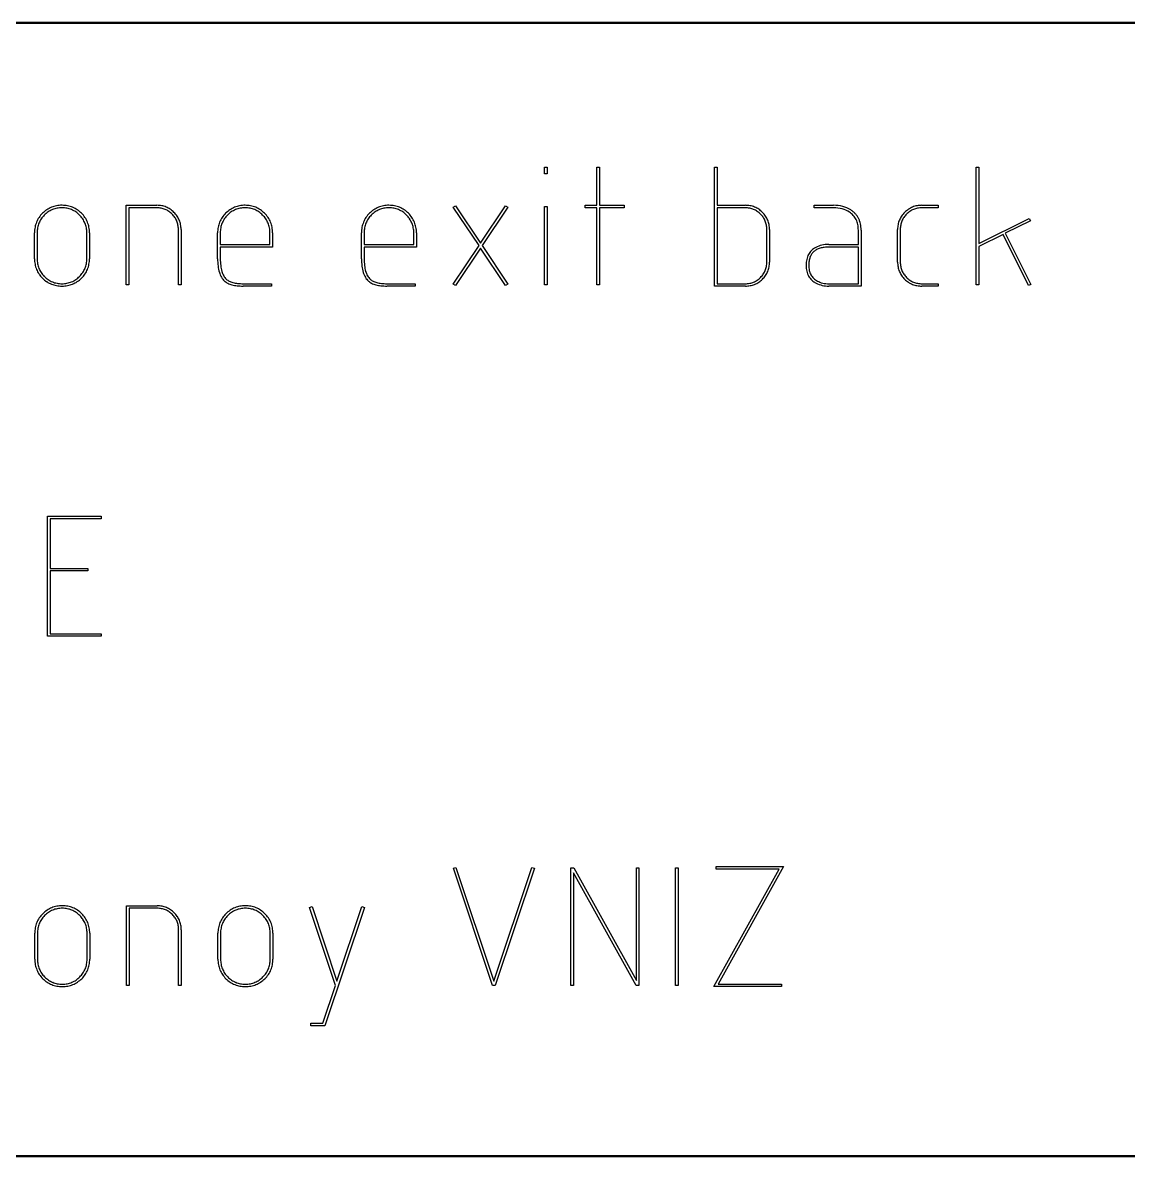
# Model space of a CAD drawing. Header units: millimetres. Extents: x 0 to 1700, y 0 to 1309.
# Drawn here: x 55.8 to 113.2, y 0 to 58.8 of the extents above; entities that cross this region are included whole.
import ezdxf

# ---------------------------------------------------------------- set-up
doc = ezdxf.new("R2010")
doc.units = ezdxf.units.MM
for name, color, linetype, lineweight in [('IV_BEND_DOWN', 250, 'Continuous', 50), ('IV_MARK_SURFACE', 2, 'Continuous', 25), ('IV_OUTER_PROFILE', 7, 'Continuous', 50)]:
    doc.layers.add(name, color=color, linetype=linetype, lineweight=lineweight)

msp = doc.modelspace()

# ---------------------------------------------------------------- linework, layer by layer
at = {"layer": 'IV_BEND_DOWN'}
msp.add_line((1700, 58.783), (0, 58.783), dxfattribs=at)
at = {"layer": 'IV_MARK_SURFACE'}
for p, q in [((82.886, 51.283), (83.024, 51.283)), ((82.886, 50.949), (82.886, 51.283)), ((83.024, 51.283), (83.024, 50.949)), ((85.598, 51.283), (85.729, 51.283)), ((85.598, 49.313), (85.598, 51.283)), ((85.729, 51.283), (85.729, 49.313)), ((91.698, 51.283), (91.836, 51.283)), ((91.698, 45.125), (91.698, 51.283)), ((91.836, 51.283), (91.836, 49.313)), ((105.265, 51.283), (105.403, 51.283)), ((105.265, 45.183), (105.265, 51.283)), ((105.403, 51.283), (105.403, 47.328)), ((83.024, 50.949), (82.886, 50.949)), ((61.183, 49.313), (62.783, 49.313)), ((61.183, 45.183), (61.183, 49.313)), ((61.321, 49.182), (61.321, 45.183)), ((62.783, 49.182), (61.321, 49.182)), ((78.153, 49.218), (78.262, 49.291)), ((79.491, 47.226), (78.153, 49.218)), ((78.262, 49.291), (79.563, 47.342)), ((79.563, 47.342), (80.865, 49.291)), ((80.974, 49.218), (79.651, 47.226)), ((80.865, 49.291), (80.974, 49.218)), ((82.886, 49.254), (83.024, 49.254)), ((82.886, 45.183), (82.886, 49.254)), ((83.024, 49.254), (83.024, 45.183)), ((84.987, 49.313), (85.598, 49.313)), ((84.987, 49.182), (84.987, 49.313)), ((85.598, 49.182), (84.987, 49.182)), ((85.598, 45.183), (85.598, 49.182)), ((85.729, 49.313), (87.016, 49.313)), ((85.729, 49.182), (85.729, 45.183)), ((87.016, 49.182), (85.729, 49.182)), ((87.016, 49.313), (87.016, 49.182)), ((91.836, 49.313), (93.297, 49.313)), ((93.297, 49.182), (91.836, 49.182)), ((91.836, 49.182), (91.836, 45.248)), ((96.86, 49.313), (97.871, 49.313)), ((96.86, 49.182), (96.86, 49.313)), ((97.871, 49.182), (96.86, 49.182)), ((102.451, 49.313), (103.294, 49.313)), ((103.294, 49.182), (102.451, 49.182)), ((103.294, 49.313), (103.294, 49.182)), ((105.403, 47.328), (108.02, 48.636)), ((108.078, 48.513), (106.777, 47.866)), ((108.02, 48.636), (108.078, 48.513)), ((56.436, 46.543), (56.436, 47.888)), ((56.574, 47.888), (56.574, 46.543)), ((59.148, 46.543), (59.148, 47.888)), ((59.286, 47.888), (59.286, 46.543)), ((63.895, 45.183), (63.895, 48.062)), ((64.033, 48.062), (64.033, 45.183)), ((65.931, 46.543), (65.931, 47.888)), ((66.069, 47.888), (66.069, 47.284)), ((68.643, 47.284), (68.643, 47.888)), ((68.781, 47.888), (68.781, 47.146)), ((73.391, 46.543), (73.391, 47.888)), ((73.529, 47.888), (73.529, 47.284)), ((76.102, 47.284), (76.102, 47.888)), ((76.241, 47.888), (76.241, 47.146)), ((94.41, 46.368), (94.41, 48.062)), ((94.548, 48.062), (94.548, 46.368)), ((99.157, 47.284), (99.157, 48.018)), ((99.296, 48.018), (99.296, 45.125)), ((101.193, 46.368), (101.193, 48.062)), ((101.331, 48.062), (101.331, 46.368)), ((106.661, 47.8), (105.403, 47.175)), ((107.984, 45.161), (106.661, 47.8)), ((106.777, 47.866), (108.107, 45.212)), ((66.069, 47.284), (68.643, 47.284)), ((66.069, 47.146), (66.069, 46.543)), ((68.781, 47.146), (66.069, 47.146)), ((73.529, 47.284), (76.102, 47.284)), ((73.529, 47.146), (73.529, 46.543)), ((76.241, 47.146), (73.529, 47.146)), ((78.153, 45.219), (79.491, 47.226)), ((79.563, 47.095), (78.262, 45.154)), ((80.865, 45.154), (79.563, 47.095)), ((79.651, 47.226), (80.974, 45.219)), ((97.631, 47.284), (99.157, 47.284)), ((99.157, 47.146), (97.631, 47.146)), ((99.157, 45.248), (99.157, 47.146)), ((105.403, 47.175), (105.403, 45.183)), ((61.321, 45.183), (61.183, 45.183)), ((64.033, 45.183), (63.895, 45.183)), ((67.254, 45.248), (68.716, 45.248)), ((68.716, 45.125), (67.254, 45.125)), ((68.716, 45.248), (68.716, 45.125)), ((74.714, 45.248), (76.175, 45.248)), ((76.175, 45.125), (74.714, 45.125)), ((76.175, 45.248), (76.175, 45.125)), ((78.262, 45.154), (78.153, 45.219)), ((80.974, 45.219), (80.865, 45.154)), ((83.024, 45.183), (82.886, 45.183)), ((85.729, 45.183), (85.598, 45.183)), ((93.297, 45.125), (91.698, 45.125)), ((91.836, 45.248), (93.297, 45.248)), ((97.631, 45.248), (99.157, 45.248)), ((99.296, 45.125), (97.631, 45.125)), ((102.451, 45.248), (103.294, 45.248)), ((103.294, 45.125), (102.451, 45.125)), ((103.294, 45.248), (103.294, 45.125)), ((105.403, 45.183), (105.265, 45.183)), ((108.107, 45.212), (107.984, 45.161)), ((57.105, 33.195), (59.889, 33.195)), ((57.105, 26.964), (57.105, 33.195)), ((57.243, 33.057), (57.243, 30.483)), ((59.889, 33.057), (57.243, 33.057)), ((59.889, 33.195), (59.889, 33.057)), ((57.243, 30.483), (59.206, 30.483)), ((57.243, 30.353), (57.243, 27.088)), ((59.206, 30.353), (57.243, 30.353)), ((59.206, 30.483), (59.206, 30.353)), ((57.243, 27.088), (59.889, 27.088)), ((59.889, 27.088), (59.889, 26.964)), ((59.889, 26.964), (57.105, 26.964)), ((78.16, 14.941), (78.291, 14.984)), ((80.189, 8.862), (78.16, 14.941)), ((78.291, 14.984), (80.254, 9.08)), ((80.254, 9.08), (82.232, 14.984)), ((82.355, 14.941), (80.327, 8.862)), ((82.232, 14.984), (82.355, 14.941)), ((84.253, 14.962), (84.405, 14.962)), ((84.253, 8.862), (84.253, 14.962)), ((84.391, 14.701), (84.391, 8.862)), ((87.634, 8.862), (84.391, 14.701)), ((84.405, 14.962), (87.648, 9.124)), ((87.648, 14.962), (87.779, 14.962)), ((87.648, 9.124), (87.648, 14.962)), ((87.779, 14.962), (87.779, 8.862)), ((89.677, 8.862), (89.677, 14.962)), ((89.677, 14.962), (89.815, 14.962)), ((89.815, 14.962), (89.815, 8.862)), ((91.661, 8.804), (95.05, 14.897)), ((91.778, 15.035), (95.282, 15.035)), ((91.778, 14.897), (91.778, 15.035)), ((95.05, 14.897), (91.778, 14.897)), ((95.282, 15.035), (91.894, 8.928)), ((61.198, 12.992), (62.797, 12.992)), ((61.198, 8.862), (61.198, 12.992)), ((70.7, 12.905), (70.831, 12.948)), ((70.831, 12.948), (72.118, 9.08)), ((72.118, 9.08), (73.412, 12.948)), ((73.412, 12.948), (73.543, 12.905)), ((61.336, 12.861), (61.336, 8.862)), ((62.797, 12.861), (61.336, 12.861)), ((72.046, 8.862), (70.7, 12.905)), ((73.543, 12.905), (71.493, 6.768)), ((56.45, 10.222), (56.45, 11.567)), ((56.588, 11.567), (56.588, 10.222)), ((59.162, 10.222), (59.162, 11.567)), ((59.3, 11.567), (59.3, 10.222)), ((63.91, 8.862), (63.91, 11.741)), ((64.048, 11.741), (64.048, 8.862)), ((65.946, 10.222), (65.946, 11.567)), ((66.084, 11.567), (66.084, 10.222)), ((68.657, 10.222), (68.657, 11.567)), ((68.796, 11.567), (68.796, 10.222)), ((61.336, 8.862), (61.198, 8.862)), ((64.048, 8.862), (63.91, 8.862)), ((71.391, 6.907), (72.046, 8.862)), ((80.327, 8.862), (80.189, 8.862)), ((84.391, 8.862), (84.253, 8.862)), ((87.779, 8.862), (87.634, 8.862)), ((89.815, 8.862), (89.677, 8.862)), ((91.894, 8.928), (95.166, 8.928)), ((95.166, 8.928), (95.166, 8.804)), ((95.166, 8.804), (91.661, 8.804)), ((70.766, 6.907), (71.391, 6.907)), ((70.766, 6.768), (70.766, 6.907)), ((71.493, 6.768), (70.766, 6.768))]:
    msp.add_line(p, q, dxfattribs=at)
for centre, radius, start, end in [((57.841, 47.892), 1.412, 134.55156, 146.09554), ((57.975, 47.798), 1.44, 135.70121, 145.934), ((57.993, 47.729), 1.635, 124.30887, 134.34678), ((57.867, 47.896), 1.295, 123.99237, 135.4642), ((57.847, 47.92), 1.395, 112.48522, 123.78243), ((57.818, 47.982), 1.195, 112.36899, 124.31755), ((57.821, 47.975), 1.334, 100.55389, 112.35373), ((57.837, 47.927), 1.254, 100.81289, 112.22551), ((57.849, 47.868), 1.445, 89.54771, 100.87421), ((57.865, 47.705), 1.477, 90.16116, 100.26395), ((57.856, 47.66), 1.653, 79.84272, 89.83392), ((57.872, 47.882), 1.299, 79.04456, 90.51211), ((57.904, 48.003), 1.175, 67.33524, 79.44727), ((57.888, 47.918), 1.393, 67.92919, 79.27037), ((57.889, 47.971), 1.21, 55.55354, 67.25921), ((57.913, 47.991), 1.316, 55.80221, 67.75082), ((57.766, 47.814), 1.41, 44.60021, 55.03443), ((57.865, 47.908), 1.412, 44.55156, 56.09554), ((57.861, 47.881), 1.295, 33.99237, 45.4642), ((57.755, 47.788), 1.575, 34.50293, 44.84997), ((62.779, 47.911), 1.401, 79.61567, 89.84452), ((62.793, 48.054), 1.128, 79.06026, 90.49844), ((62.819, 48.154), 1.025, 67.40143, 79.44365), ((62.805, 48.112), 1.2, 67.60137, 79.09356), ((62.804, 48.123), 1.059, 55.69988, 67.3119), ((62.819, 48.153), 1.156, 55.54969, 67.49707), ((62.696, 47.983), 1.236, 44.83616, 55.17851), ((62.764, 48.059), 1.265, 44.51878, 55.90991), ((62.781, 48.061), 1.12, 33.70637, 45.12718), ((62.656, 47.941), 1.425, 34.73229, 44.83901), ((67.336, 47.892), 1.412, 134.55156, 146.09554), ((67.47, 47.798), 1.44, 135.70121, 145.934), ((67.488, 47.729), 1.635, 124.30887, 134.34678), ((67.363, 47.896), 1.295, 123.99237, 135.4642), ((67.342, 47.92), 1.395, 112.48522, 123.78243), ((67.313, 47.982), 1.195, 112.36899, 124.31755), ((67.316, 47.975), 1.334, 100.55389, 112.35373), ((67.332, 47.927), 1.254, 100.81289, 112.22551), ((67.345, 47.868), 1.445, 89.54771, 100.87421), ((67.36, 47.705), 1.477, 90.16116, 100.26395), ((67.351, 47.66), 1.653, 79.84272, 89.83392), ((67.368, 47.882), 1.299, 79.04456, 90.51211), ((67.399, 48.003), 1.175, 67.33524, 79.44727), ((67.383, 47.918), 1.393, 67.92919, 79.27037), ((67.384, 47.971), 1.21, 55.55354, 67.25921), ((67.409, 47.991), 1.316, 55.80221, 67.75082), ((67.261, 47.814), 1.41, 44.60021, 55.03443), ((67.36, 47.908), 1.412, 44.55156, 56.09554), ((67.357, 47.881), 1.295, 33.99237, 45.4642), ((67.25, 47.788), 1.575, 34.50293, 44.84997), ((74.795, 47.892), 1.412, 134.55156, 146.09554), ((74.93, 47.798), 1.44, 135.70121, 145.934), ((74.948, 47.729), 1.635, 124.30887, 134.34678), ((74.822, 47.896), 1.295, 123.99237, 135.4642), ((74.802, 47.92), 1.395, 112.48522, 123.78243), ((74.773, 47.982), 1.195, 112.36899, 124.31755), ((74.776, 47.975), 1.334, 100.55389, 112.35373), ((74.792, 47.927), 1.254, 100.81289, 112.22551), ((74.804, 47.868), 1.445, 89.54771, 100.87421), ((74.82, 47.705), 1.477, 90.16116, 100.26395), ((74.811, 47.66), 1.653, 79.84272, 89.83392), ((74.827, 47.882), 1.299, 79.04456, 90.51211), ((74.859, 48.003), 1.175, 67.33524, 79.44727), ((74.843, 47.918), 1.393, 67.92919, 79.27037), ((74.844, 47.971), 1.21, 55.55354, 67.25921), ((74.868, 47.991), 1.316, 55.80221, 67.75082), ((74.721, 47.814), 1.41, 44.60021, 55.03443), ((74.82, 47.908), 1.412, 44.55156, 56.09554), ((74.816, 47.881), 1.295, 33.99237, 45.4642), ((74.71, 47.788), 1.575, 34.50293, 44.84997), ((93.294, 47.911), 1.401, 79.61567, 89.84452), ((93.307, 48.054), 1.128, 79.06026, 90.49844), ((93.333, 48.154), 1.025, 67.40143, 79.44365), ((93.319, 48.112), 1.2, 67.60137, 79.09356), ((93.319, 48.123), 1.059, 55.69988, 67.3119), ((93.334, 48.153), 1.156, 55.54969, 67.49707), ((93.21, 47.983), 1.236, 44.83616, 55.17851), ((93.279, 48.059), 1.265, 44.51878, 55.90991), ((93.296, 48.061), 1.12, 33.70637, 45.12718), ((93.17, 47.941), 1.425, 34.73229, 44.83901), ((97.858, 47.275), 2.037, 76.05736, 89.63899), ((97.911, 47.688), 1.494, 74.13892, 91.55395), ((98.018, 47.966), 1.198, 55.76353, 75.43282), ((97.938, 47.732), 1.575, 58.34398, 74.89698), ((98.165, 48.13), 0.98, 41.78786, 57.45337), ((98.06, 47.981), 1.299, 50.3423, 57.15002), ((98.15, 48.098), 1.152, 42.6529, 50.06613), ((98.206, 48.155), 1.072, 34.65666, 42.48232), ((102.392, 48.076), 1.203, 133.97125, 145.74196), ((102.492, 48.018), 1.186, 135.13642, 145.76807), ((102.568, 47.925), 1.434, 124.69135, 134.84093), ((102.444, 48.074), 1.113, 123.87148, 135.44241), ((102.437, 48.094), 1.221, 112.71002, 124.15232), ((102.408, 48.137), 1.04, 112.20439, 124.15279), ((102.414, 48.141), 1.169, 100.63285, 112.58111), ((102.429, 48.076), 1.105, 100.69861, 112.01303), ((102.441, 48.042), 1.27, 89.52939, 100.97116), ((102.455, 47.866), 1.315, 90.16787, 100.11766), ((57.83, 47.915), 1.393, 157.92919, 169.27037), ((57.757, 47.94), 1.316, 145.80221, 157.75082), ((57.79, 47.929), 1.213, 157.89174, 169.67152), ((57.821, 47.915), 1.246, 146.4142, 157.82403), ((57.947, 47.931), 1.195, 22.36899, 34.31755), ((57.926, 47.92), 1.359, 22.44063, 34.00634), ((57.892, 47.911), 1.254, 10.81289, 22.22551), ((57.959, 47.935), 1.322, 10.4276, 22.37284), ((62.851, 48.101), 1.04, 22.1566, 34.00976), ((62.799, 48.083), 1.095, 10.70375, 22.00032), ((62.826, 48.073), 1.21, 22.76906, 34.18418), ((62.604, 48.059), 1.291, 0.16014, 10.15536), ((62.876, 48.097), 1.154, 10.67826, 22.6268), ((62.783, 48.072), 1.25, 359.53525, 11.00456), ((67.325, 47.915), 1.393, 157.92919, 169.27037), ((67.252, 47.94), 1.316, 145.80221, 157.75082), ((67.286, 47.929), 1.213, 157.89174, 169.67152), ((67.316, 47.915), 1.246, 146.4142, 157.82403), ((67.443, 47.931), 1.195, 22.36899, 34.31755), ((67.421, 47.92), 1.359, 22.44063, 34.00634), ((67.388, 47.911), 1.254, 10.81289, 22.22551), ((67.455, 47.935), 1.322, 10.4276, 22.37284), ((74.785, 47.915), 1.393, 157.92919, 169.27037), ((74.712, 47.94), 1.316, 145.80221, 157.75082), ((74.745, 47.929), 1.213, 157.89174, 169.67152), ((74.776, 47.915), 1.246, 146.4142, 157.82403), ((74.902, 47.931), 1.195, 22.36899, 34.31755), ((74.881, 47.92), 1.359, 22.44063, 34.00634), ((74.847, 47.911), 1.254, 10.81289, 22.22551), ((74.914, 47.935), 1.322, 10.4276, 22.37284), ((93.366, 48.101), 1.04, 22.1566, 34.00976), ((93.314, 48.083), 1.095, 10.70375, 22.00032), ((93.341, 48.073), 1.21, 22.76906, 34.18418), ((93.119, 48.059), 1.291, 0.16014, 10.15536), ((93.391, 48.097), 1.154, 10.67826, 22.6268), ((93.298, 48.072), 1.25, 359.53525, 11.00456), ((98.186, 48.145), 0.955, 26.40431, 41.9805), ((98, 48.07), 1.155, 12.19282, 25.59379), ((98.221, 48.165), 1.054, 26.66185, 34.62532), ((97.537, 48.009), 1.62, 0.35098, 10.87846), ((98.183, 48.144), 1.098, 18.9796, 26.77652), ((98.083, 48.104), 1.206, 11.85393, 19.2168), ((97.911, 48.06), 1.382, 5.42491, 12.17085), ((102.644, 48.058), 1.451, 169.84412, 179.82308), ((102.402, 48.088), 1.208, 157.80981, 169.22764), ((102.327, 48.114), 1.129, 145.46849, 157.58961), ((102.504, 48.073), 1.173, 169.39141, 180.53039), ((102.375, 48.106), 1.039, 157.92105, 169.85726), ((102.379, 48.105), 1.044, 146.20176, 157.94028), ((58.089, 47.883), 1.653, 169.84272, 179.83392), ((57.908, 47.899), 1.335, 169.29643, 180.47787), ((57.671, 47.883), 1.477, 0.16116, 10.26395), ((57.826, 47.9), 1.46, 359.50356, 10.8198), ((67.584, 47.883), 1.653, 169.84272, 179.83392), ((67.404, 47.899), 1.335, 169.29643, 180.47787), ((67.166, 47.883), 1.477, 0.16116, 10.26395), ((67.321, 47.9), 1.46, 359.50356, 10.8198), ((75.044, 47.883), 1.653, 169.84272, 179.83392), ((74.863, 47.899), 1.335, 169.29643, 180.47787), ((74.626, 47.883), 1.477, 0.16116, 10.26395), ((74.781, 47.9), 1.46, 359.50356, 10.8198), ((97.659, 48.026), 1.637, 359.73391, 5.77614), ((97.328, 46.345), 0.866, 125.18195, 133.93739), ((97.387, 46.27), 0.961, 117.26019, 125.47795), ((97.493, 46.168), 1.101, 102.24848, 119.73723), ((97.482, 46.076), 1.057, 107.03412, 117.58782), ((97.585, 45.639), 1.505, 97.62998, 105.9066), ((97.598, 45.846), 1.438, 88.70462, 103.60572), ((97.639, 44.953), 2.193, 90.23077, 96.65764), ((57.896, 46.53), 1.46, 179.50356, 190.8198), ((58.08, 46.547), 1.506, 180.15985, 190.06585), ((57.837, 46.532), 1.311, 349.09315, 0.48174), ((57.633, 46.547), 1.653, 349.84272, 359.83392), ((68.592, 46.503), 2.662, 179.14002, 187.4663), ((69.687, 46.56), 3.618, 180.2829, 185.964), ((76.052, 46.503), 2.662, 179.14002, 187.4663), ((77.147, 46.56), 3.618, 180.2829, 185.964), ((97.8, 46.219), 1.354, 167.7469, 174.03447), ((97.565, 46.262), 1.115, 160.12209, 167.30907), ((97.411, 46.31), 0.954, 151.71535, 159.73577), ((97.329, 46.35), 0.862, 142.80782, 151.45094), ((97.506, 46.293), 0.915, 159.44331, 171.87875), ((97.305, 46.367), 0.834, 133.8146, 142.72638), ((97.342, 46.367), 0.736, 146.17806, 160.37175), ((97.314, 46.39), 0.7, 132.05422, 146.45345), ((97.376, 46.31), 0.801, 118.62834, 131.52169), ((57.762, 46.495), 1.322, 190.4276, 202.37284), ((57.795, 46.511), 1.359, 202.44063, 214.00634), ((57.85, 46.518), 1.275, 190.61595, 201.82078), ((57.786, 46.496), 1.207, 201.9895, 213.77227), ((57.906, 46.522), 1.243, 325.90938, 337.40407), ((57.946, 46.503), 1.198, 337.50714, 349.45447), ((57.964, 46.49), 1.316, 325.80221, 337.75082), ((57.891, 46.515), 1.393, 337.92919, 349.27037), ((67.57, 46.325), 1.626, 185.95414, 197.53713), ((68.259, 46.46), 2.187, 187.23284, 195.15033), ((67.381, 46.265), 1.29, 196.97004, 208.26969), ((75.03, 46.325), 1.626, 185.95414, 197.53713), ((75.718, 46.46), 2.187, 187.23284, 195.15033), ((74.841, 46.265), 1.29, 196.97004, 208.26969), ((93.333, 46.347), 1.077, 326.19564, 337.63799), ((93.363, 46.333), 1.044, 337.72246, 349.57347), ((93.369, 46.333), 1.175, 326.00025, 337.77855), ((93.265, 46.359), 1.145, 349.20577, 0.47873), ((93.329, 46.347), 1.218, 337.878, 349.22083), ((93.131, 46.372), 1.417, 349.7231, 359.85033), ((97.845, 46.193), 1.399, 179.67319, 186.20652), ((98.129, 46.198), 1.684, 174.46838, 179.89248), ((97.6, 46.157), 1.152, 185.76775, 193.18561), ((97.439, 46.112), 0.985, 192.78545, 200.98497), ((97.847, 46.219), 1.264, 170.73475, 180.81844), ((97.953, 46.211), 1.37, 180.43017, 191.64891), ((97.521, 46.149), 0.934, 193.25409, 208.01045), ((102.476, 46.357), 1.283, 179.50226, 190.81199), ((102.358, 46.326), 1.161, 190.41703, 202.36205), ((102.386, 46.339), 1.192, 202.42665, 213.99874), ((102.674, 46.372), 1.343, 180.17742, 189.90078), ((102.444, 46.344), 1.111, 190.52796, 201.69374), ((102.363, 46.317), 1.026, 201.95659, 213.90137), ((57.966, 46.642), 1.575, 214.50293, 224.84997), ((57.861, 46.539), 1.294, 213.48772, 224.87706), ((57.869, 46.571), 1.456, 225.56895, 236.76792), ((57.968, 46.655), 1.451, 225.1553, 235.38813), ((57.816, 46.477), 1.348, 236.46111, 248.11045), ((57.84, 46.49), 1.243, 235.90938, 247.40407), ((57.821, 46.45), 1.198, 247.50714, 259.45447), ((57.85, 46.559), 1.311, 259.09315, 270.48174), ((57.856, 46.723), 1.475, 270.17134, 280.272), ((57.886, 46.488), 1.238, 280.86179, 292.3557), ((57.909, 46.423), 1.17, 292.53598, 304.65127), ((57.881, 46.523), 1.399, 292.10448, 303.32396), ((57.863, 46.501), 1.259, 304.34151, 316.02385), ((57.746, 46.703), 1.624, 303.8141, 313.84903), ((57.741, 46.65), 1.451, 315.1553, 325.38813), ((57.881, 46.538), 1.412, 314.55156, 326.09554), ((67.011, 46.113), 1.029, 195.62435, 211.26149), ((66.788, 45.952), 0.756, 209.61409, 228.46135), ((66.931, 46.057), 0.796, 210.42656, 226.3393), ((66.855, 46.044), 0.869, 229.19888, 242.71494), ((66.773, 45.889), 0.565, 226.23291, 244.45038), ((67.031, 46.469), 1.327, 244.37876, 254.43052), ((66.92, 46.129), 0.846, 242.45395, 256.55137), ((67.09, 46.648), 1.391, 254.7042, 264.83778), ((67.225, 47.539), 2.291, 263.49909, 270.74016), ((74.47, 46.113), 1.029, 195.62435, 211.26149), ((74.248, 45.952), 0.756, 209.61409, 228.46135), ((74.391, 46.057), 0.796, 210.42656, 226.3393), ((74.315, 46.044), 0.869, 229.19888, 242.71494), ((74.232, 45.889), 0.565, 226.23291, 244.45038), ((74.49, 46.469), 1.327, 244.37876, 254.43052), ((74.38, 46.129), 0.846, 242.45395, 256.55137), ((74.55, 46.648), 1.391, 254.7042, 264.83778), ((74.684, 47.539), 2.291, 263.49909, 270.74016), ((93.294, 46.524), 1.276, 270.16676, 280.27455), ((93.319, 46.326), 1.076, 280.84572, 292.30921), ((93.337, 46.274), 1.021, 292.47187, 304.51636), ((93.315, 46.356), 1.232, 292.04353, 303.22097), ((93.296, 46.345), 1.103, 304.19825, 315.78708), ((93.196, 46.514), 1.43, 303.70814, 313.70937), ((93.195, 46.453), 1.251, 315.46972, 325.69673), ((93.276, 46.386), 1.282, 315.10325, 326.3471), ((97.35, 46.074), 0.888, 200.69198, 209.42325), ((97.322, 46.056), 0.855, 209.30233, 218.18679), ((97.345, 46.075), 0.885, 218.26833, 226.88486), ((97.364, 46.079), 0.763, 208.94333, 226.33148), ((97.406, 46.147), 0.979, 227.1477, 235.14555), ((97.404, 46.113), 0.815, 225.91133, 243.01331), ((97.493, 46.286), 1.143, 235.52933, 242.69932), ((97.605, 46.606), 1.48, 244.55088, 257.59983), ((97.509, 46.225), 0.963, 240.48511, 257.90131), ((97.602, 46.514), 1.266, 256.52231, 271.29215), ((102.535, 46.454), 1.38, 214.49308, 224.85045), ((102.407, 46.342), 1.076, 213.6878, 225.40772), ((102.423, 46.353), 1.229, 225.1858, 236.73876), ((102.525, 46.454), 1.239, 225.14802, 235.53809), ((102.395, 46.303), 1.172, 236.53165, 248.30429), ((102.423, 46.321), 1.072, 236.0253, 247.61752), ((102.412, 46.299), 1.047, 247.67207, 259.6163), ((102.441, 46.408), 1.16, 259.21266, 270.50182), ((57.836, 46.535), 1.409, 248.23967, 259.39958), ((57.865, 46.771), 1.646, 259.91021, 269.84973), ((57.872, 46.594), 1.469, 269.55075, 280.68931), ((57.902, 46.478), 1.35, 280.35613, 292.00462), ((67.188, 47.228), 2.101, 255.85247, 263.22771), ((67.268, 48.408), 3.283, 264.27288, 269.76248), ((74.648, 47.228), 2.101, 255.85247, 263.22771), ((74.727, 48.408), 3.283, 264.27288, 269.76248), ((93.307, 46.416), 1.292, 269.55599, 280.66316), ((93.333, 46.316), 1.188, 280.3354, 291.94232), ((97.635, 46.81), 1.685, 258.07702, 269.84185), ((102.425, 46.392), 1.266, 248.55429, 259.58431), ((102.456, 46.647), 1.522, 260.18725, 269.8292), ((57.836, 11.654), 1.334, 100.55389, 112.35373), ((57.864, 11.547), 1.445, 89.54771, 100.87421), ((57.87, 11.339), 1.653, 79.84272, 89.83392), ((57.903, 11.598), 1.393, 67.92919, 79.27037), ((62.794, 11.591), 1.401, 79.61567, 89.84452), ((62.819, 11.791), 1.2, 67.60137, 79.09356), ((67.331, 11.654), 1.334, 100.55389, 112.35373), ((67.359, 11.547), 1.445, 89.54771, 100.87421), ((67.366, 11.339), 1.653, 79.84272, 89.83392), ((67.398, 11.598), 1.393, 67.92919, 79.27037), ((57.771, 11.62), 1.316, 145.80221, 157.75082), ((57.855, 11.571), 1.412, 134.55156, 146.09554), ((57.989, 11.478), 1.44, 135.70121, 145.934), ((58.007, 11.408), 1.635, 124.30887, 134.34678), ((57.882, 11.575), 1.295, 123.99237, 135.4642), ((57.862, 11.599), 1.395, 112.48522, 123.78243), ((57.832, 11.661), 1.195, 112.36899, 124.31755), ((57.851, 11.606), 1.254, 100.81289, 112.22551), ((57.879, 11.384), 1.477, 90.16116, 100.26395), ((57.887, 11.562), 1.299, 79.04456, 90.51211), ((57.918, 11.682), 1.175, 67.33524, 79.44727), ((57.903, 11.65), 1.21, 55.55354, 67.25921), ((57.928, 11.671), 1.316, 55.80221, 67.75082), ((57.78, 11.493), 1.41, 44.60021, 55.03443), ((57.88, 11.587), 1.412, 44.55156, 56.09554), ((57.876, 11.56), 1.295, 33.99237, 45.4642), ((57.769, 11.467), 1.575, 34.50293, 44.84997), ((57.941, 11.599), 1.359, 22.44063, 34.00634), ((62.807, 11.734), 1.128, 79.06026, 90.49844), ((62.833, 11.833), 1.025, 67.40143, 79.44365), ((62.819, 11.802), 1.059, 55.69988, 67.3119), ((62.834, 11.832), 1.156, 55.54969, 67.49707), ((62.71, 11.663), 1.236, 44.83616, 55.17851), ((62.779, 11.738), 1.265, 44.51878, 55.90991), ((62.796, 11.74), 1.12, 33.70637, 45.12718), ((62.67, 11.62), 1.425, 34.73229, 44.83901), ((62.866, 11.78), 1.04, 22.1566, 34.00976), ((62.841, 11.752), 1.21, 22.76906, 34.18418), ((67.267, 11.62), 1.316, 145.80221, 157.75082), ((67.35, 11.571), 1.412, 134.55156, 146.09554), ((67.485, 11.478), 1.44, 135.70121, 145.934), ((67.503, 11.408), 1.635, 124.30887, 134.34678), ((67.377, 11.575), 1.295, 123.99237, 135.4642), ((67.357, 11.599), 1.395, 112.48522, 123.78243), ((67.327, 11.661), 1.195, 112.36899, 124.31755), ((67.347, 11.606), 1.254, 100.81289, 112.22551), ((67.375, 11.384), 1.477, 90.16116, 100.26395), ((67.382, 11.562), 1.299, 79.04456, 90.51211), ((67.414, 11.682), 1.175, 67.33524, 79.44727), ((67.399, 11.65), 1.21, 55.55354, 67.25921), ((67.423, 11.671), 1.316, 55.80221, 67.75082), ((67.276, 11.493), 1.41, 44.60021, 55.03443), ((67.375, 11.587), 1.412, 44.55156, 56.09554), ((67.371, 11.56), 1.295, 33.99237, 45.4642), ((67.265, 11.467), 1.575, 34.50293, 44.84997), ((67.436, 11.599), 1.359, 22.44063, 34.00634), ((58.103, 11.562), 1.653, 169.84272, 179.83392), ((57.844, 11.594), 1.393, 157.92919, 169.27037), ((57.923, 11.578), 1.335, 169.29643, 180.47787), ((57.805, 11.609), 1.213, 157.89174, 169.67152), ((57.835, 11.595), 1.246, 146.4142, 157.82403), ((57.962, 11.61), 1.195, 22.36899, 34.31755), ((57.907, 11.591), 1.254, 10.81289, 22.22551), ((57.685, 11.563), 1.477, 0.16116, 10.26395), ((57.974, 11.614), 1.322, 10.4276, 22.37284), ((57.84, 11.58), 1.46, 359.50356, 10.8198), ((62.814, 11.762), 1.095, 10.70375, 22.00032), ((62.619, 11.738), 1.291, 0.16014, 10.15536), ((62.891, 11.776), 1.154, 10.67826, 22.6268), ((62.798, 11.752), 1.25, 359.53525, 11.00456), ((67.599, 11.562), 1.653, 169.84272, 179.83392), ((67.34, 11.594), 1.393, 157.92919, 169.27037), ((67.418, 11.578), 1.335, 169.29643, 180.47787), ((67.3, 11.609), 1.213, 157.89174, 169.67152), ((67.331, 11.595), 1.246, 146.4142, 157.82403), ((67.457, 11.61), 1.195, 22.36899, 34.31755), ((67.402, 11.591), 1.254, 10.81289, 22.22551), ((67.18, 11.563), 1.477, 0.16116, 10.26395), ((67.469, 11.614), 1.322, 10.4276, 22.37284), ((67.336, 11.58), 1.46, 359.50356, 10.8198), ((57.91, 10.209), 1.46, 179.50356, 190.8198), ((58.094, 10.226), 1.506, 180.15985, 190.06585), ((57.851, 10.211), 1.311, 349.09315, 0.48174), ((57.647, 10.227), 1.653, 349.84272, 359.83392), ((67.406, 10.209), 1.46, 179.50356, 190.8198), ((67.59, 10.226), 1.506, 180.15985, 190.06585), ((67.347, 10.211), 1.311, 349.09315, 0.48174), ((67.142, 10.227), 1.653, 349.84272, 359.83392), ((57.777, 10.175), 1.322, 190.4276, 202.37284), ((57.81, 10.19), 1.359, 202.44063, 214.00634), ((57.865, 10.198), 1.275, 190.61595, 201.82078), ((57.8, 10.176), 1.207, 201.9895, 213.77227), ((57.981, 10.322), 1.575, 214.50293, 224.84997), ((57.876, 10.219), 1.294, 213.48772, 224.87706), ((57.755, 10.329), 1.451, 315.1553, 325.38813), ((57.895, 10.217), 1.412, 314.55156, 326.09554), ((57.92, 10.201), 1.243, 325.90938, 337.40407), ((57.979, 10.169), 1.316, 325.80221, 337.75082), ((57.961, 10.182), 1.198, 337.50714, 349.45447), ((57.906, 10.194), 1.393, 337.92919, 349.27037), ((67.272, 10.175), 1.322, 190.4276, 202.37284), ((67.305, 10.19), 1.359, 202.44063, 214.00634), ((67.36, 10.198), 1.275, 190.61595, 201.82078), ((67.296, 10.176), 1.207, 201.9895, 213.77227), ((67.476, 10.322), 1.575, 214.50293, 224.84997), ((67.371, 10.219), 1.294, 213.48772, 224.87706), ((67.251, 10.329), 1.451, 315.1553, 325.38813), ((67.391, 10.217), 1.412, 314.55156, 326.09554), ((67.416, 10.201), 1.243, 325.90938, 337.40407), ((67.474, 10.169), 1.316, 325.80221, 337.75082), ((67.456, 10.182), 1.198, 337.50714, 349.45447), ((67.401, 10.194), 1.393, 337.92919, 349.27037), ((57.884, 10.251), 1.456, 225.56895, 236.76792), ((57.982, 10.335), 1.451, 225.1553, 235.38813), ((57.831, 10.157), 1.348, 236.46111, 248.11045), ((57.855, 10.169), 1.243, 235.90938, 247.40407), ((57.85, 10.214), 1.409, 248.23967, 259.39958), ((57.835, 10.129), 1.198, 247.50714, 259.45447), ((57.879, 10.45), 1.646, 259.91021, 269.84973), ((57.864, 10.238), 1.311, 259.09315, 270.48174), ((57.871, 10.402), 1.475, 270.17134, 280.272), ((57.887, 10.273), 1.469, 269.55075, 280.68931), ((57.9, 10.168), 1.238, 280.86179, 292.3557), ((57.917, 10.157), 1.35, 280.35613, 292.00462), ((57.923, 10.103), 1.17, 292.53598, 304.65127), ((57.896, 10.203), 1.399, 292.10448, 303.32396), ((57.878, 10.18), 1.259, 304.34151, 316.02385), ((57.761, 10.383), 1.624, 303.8141, 313.84903), ((67.379, 10.251), 1.456, 225.56895, 236.76792), ((67.478, 10.335), 1.451, 225.1553, 235.38813), ((67.326, 10.157), 1.348, 236.46111, 248.11045), ((67.35, 10.169), 1.243, 235.90938, 247.40407), ((67.346, 10.214), 1.409, 248.23967, 259.39958), ((67.331, 10.129), 1.198, 247.50714, 259.45447), ((67.375, 10.45), 1.646, 259.91021, 269.84973), ((67.36, 10.238), 1.311, 259.09315, 270.48174), ((67.366, 10.402), 1.475, 270.17134, 280.272), ((67.382, 10.273), 1.469, 269.55075, 280.68931), ((67.396, 10.168), 1.238, 280.86179, 292.3557), ((67.412, 10.157), 1.35, 280.35613, 292.00462), ((67.418, 10.103), 1.17, 292.53598, 304.65127), ((67.391, 10.203), 1.399, 292.10448, 303.32396), ((67.373, 10.18), 1.259, 304.34151, 316.02385), ((67.256, 10.383), 1.624, 303.8141, 313.84903)]:
    msp.add_arc(centre, radius, start, end, dxfattribs=at)
at = {"layer": 'IV_OUTER_PROFILE'}
msp.add_line((1700, 0), (0, 0), dxfattribs=at)

doc.saveas('drawing.dxf')
